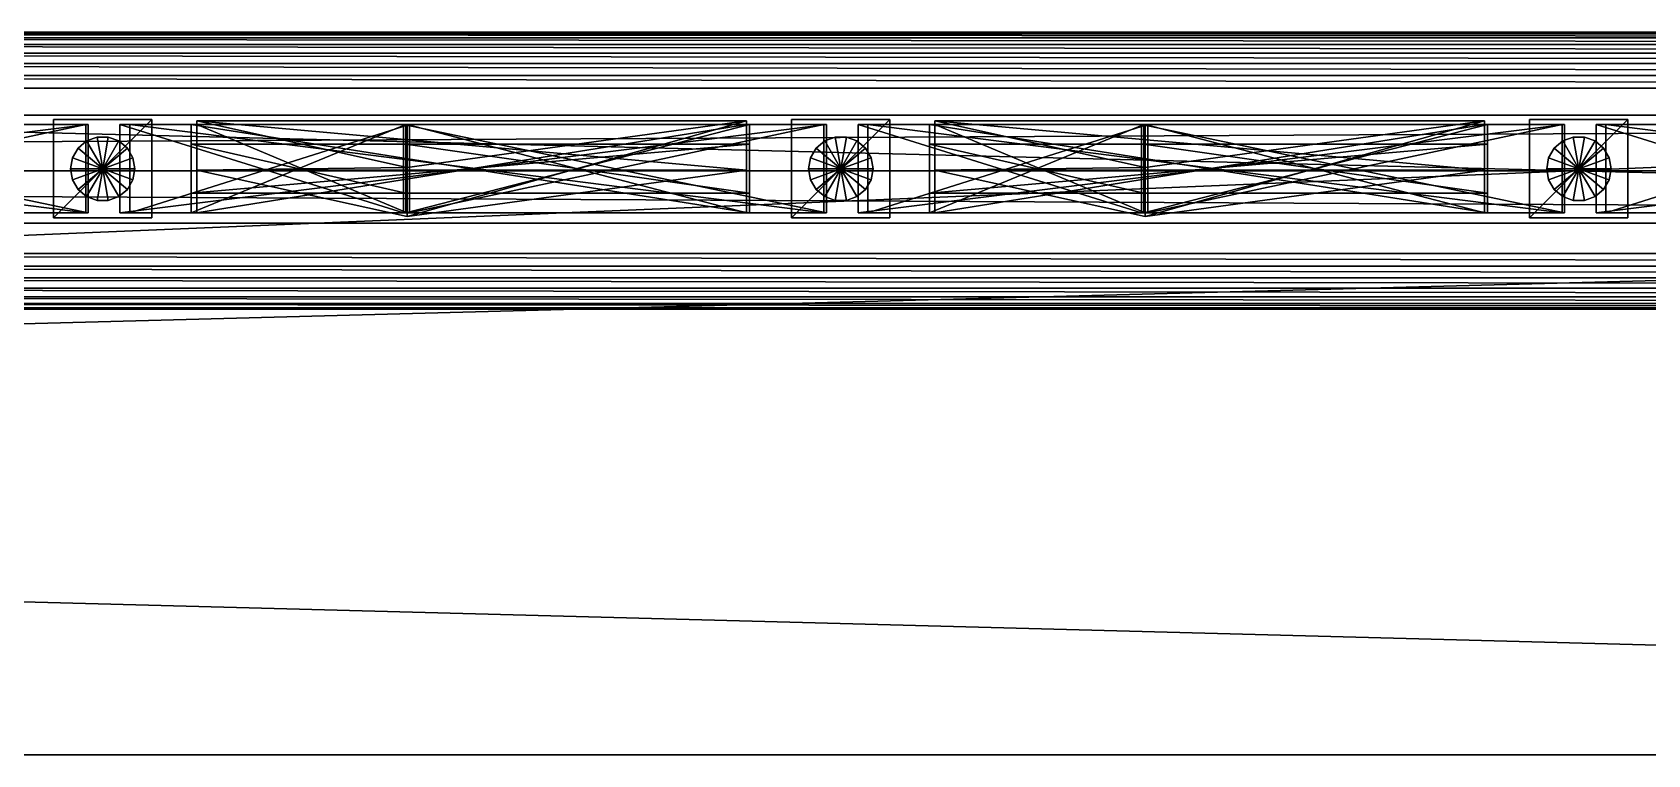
# Model space of a CAD drawing. Extents: x -226 to 220, y -12 to 4.
# Drawn here: x 103.45 to 136.28, y -11.87 to 2.82 of the extents above; entities that cross this region are included whole.
import ezdxf

# ---------------------------------------------------------------- set-up
doc = ezdxf.new("R2010")
doc.units = 0
doc.header["$MEASUREMENT"] = 0
for name, color, linetype in [('Box21', 231, 'Continuous'), ('Box44', 231, 'Continuous'), ('Box45', 231, 'Continuous'), ('Box46', 231, 'Continuous'), ('Box48', 231, 'Continuous'), ('Box51', 231, 'Continuous'), ('Box54', 231, 'Continuous'), ('Box60', 114, 'Continuous'), ('Cylinder19', 141, 'Continuous'), ('Cylinder21', 141, 'Continuous'), ('Cylinder23', 141, 'Continuous'), ('Rectangle01', 174, 'Continuous'), ('Rectangle103', 242, 'Continuous'), ('Rectangle104', 242, 'Continuous'), ('Rectangle79', 242, 'Continuous'), ('Rectangle81', 54, 'Continuous'), ('Rectangle82', 242, 'Continuous'), ('Rectangle83', 54, 'Continuous'), ('Rectangle84', 54, 'Continuous'), ('Rectangle85', 242, 'Continuous'), ('Rectangle86', 54, 'Continuous'), ('Rectangle87', 54, 'Continuous'), ('Rectangle88', 242, 'Continuous'), ('Rectangle90', 54, 'Continuous')]:
    doc.layers.add(name, color=color, linetype=linetype)

msp = doc.modelspace()

# ---------------------------------------------------------------- meshes
at = {"layer": 'Box21', "color": 231}
mesh = msp.add_polyface(dxfattribs=at)
corners = [(206.189, 1.137, 10.45), (206.189, -1.061, 10.45), (206.189, 1.137, 11.486), (206.189, -1.061, 11.486), (-211.021, 1.137, 10.45), (-211.021, -1.061, 10.45), (-211.021, 1.137, 11.486), (-211.021, -1.061, 11.486)]
mesh.append_faces([[corners[k] for k in face] for face in [(0, 2, 3, 0), (3, 1, 0, 3), (4, 5, 7, 4), (7, 6, 4, 7), (0, 1, 5, 0), (5, 4, 0, 5), (1, 3, 7, 1), (7, 5, 1, 7), (3, 2, 6, 3), (6, 7, 3, 6), (2, 0, 4, 2), (4, 6, 2, 4)]], dxfattribs={"vtx2": -1, "vtx3": -1, "color": 231})
at = {"layer": 'Box44', "color": 231}
mesh = msp.add_polyface(dxfattribs=at)
corners = [(103.877, -0.953, 52.823), (105.877, -0.953, 52.823), (103.877, 1.047, 52.823), (105.877, 1.047, 52.823), (103.877, -0.953, 75.791), (105.877, -0.953, 75.791), (103.877, 1.047, 75.791), (105.877, 1.047, 75.791)]
mesh.append_faces([[corners[k] for k in face] for face in [(0, 2, 3, 0), (3, 1, 0, 3), (4, 5, 7, 4), (7, 6, 4, 7), (0, 1, 5, 0), (5, 4, 0, 5), (1, 3, 7, 1), (7, 5, 1, 7), (3, 2, 6, 3), (6, 7, 3, 6), (2, 0, 4, 2), (4, 6, 2, 4)]], dxfattribs={"vtx2": -1, "vtx3": -1, "color": 231})
at = {"layer": 'Box45', "color": 231}
mesh = msp.add_polyface(dxfattribs=at)
corners = [(103.877, -0.953, 10.484), (105.877, -0.953, 10.484), (103.877, 1.047, 10.484), (105.877, 1.047, 10.484), (103.877, -0.953, 33.452), (105.877, -0.953, 33.452), (103.877, 1.047, 33.452), (105.877, 1.047, 33.452)]
mesh.append_faces([[corners[k] for k in face] for face in [(0, 2, 3, 0), (3, 1, 0, 3), (4, 5, 7, 4), (7, 6, 4, 7), (0, 1, 5, 0), (5, 4, 0, 5), (1, 3, 7, 1), (7, 5, 1, 7), (3, 2, 6, 3), (6, 7, 3, 6), (2, 0, 4, 2), (4, 6, 2, 4)]], dxfattribs={"vtx2": -1, "vtx3": -1, "color": 231})
at = {"layer": 'Box46', "color": 231}
mesh = msp.add_polyface(dxfattribs=at)
corners = [(133.877, -0.953, 10.484), (135.877, -0.953, 10.484), (133.877, 1.047, 10.484), (135.877, 1.047, 10.484), (133.877, -0.953, 33.452), (135.877, -0.953, 33.452), (133.877, 1.047, 33.452), (135.877, 1.047, 33.452)]
mesh.append_faces([[corners[k] for k in face] for face in [(0, 2, 3, 0), (3, 1, 0, 3), (4, 5, 7, 4), (7, 6, 4, 7), (0, 1, 5, 0), (5, 4, 0, 5), (1, 3, 7, 1), (7, 5, 1, 7), (3, 2, 6, 3), (6, 7, 3, 6), (2, 0, 4, 2), (4, 6, 2, 4)]], dxfattribs={"vtx2": -1, "vtx3": -1, "color": 231})
at = {"layer": 'Box48', "color": 231}
mesh = msp.add_polyface(dxfattribs=at)
corners = [(118.877, -0.953, 52.823), (120.877, -0.953, 52.823), (118.877, 1.047, 52.823), (120.877, 1.047, 52.823), (118.877, -0.953, 75.791), (120.877, -0.953, 75.791), (118.877, 1.047, 75.791), (120.877, 1.047, 75.791)]
mesh.append_faces([[corners[k] for k in face] for face in [(0, 2, 3, 0), (3, 1, 0, 3), (4, 5, 7, 4), (7, 6, 4, 7), (0, 1, 5, 0), (5, 4, 0, 5), (1, 3, 7, 1), (7, 5, 1, 7), (3, 2, 6, 3), (6, 7, 3, 6), (2, 0, 4, 2), (4, 6, 2, 4)]], dxfattribs={"vtx2": -1, "vtx3": -1, "color": 231})
at = {"layer": 'Box51', "color": 231}
mesh = msp.add_polyface(dxfattribs=at)
corners = [(118.877, -0.953, 10.484), (120.877, -0.953, 10.484), (118.877, 1.047, 10.484), (120.877, 1.047, 10.484), (118.877, -0.953, 33.452), (120.877, -0.953, 33.452), (118.877, 1.047, 33.452), (120.877, 1.047, 33.452)]
mesh.append_faces([[corners[k] for k in face] for face in [(0, 2, 3, 0), (3, 1, 0, 3), (4, 5, 7, 4), (7, 6, 4, 7), (0, 1, 5, 0), (5, 4, 0, 5), (1, 3, 7, 1), (7, 5, 1, 7), (3, 2, 6, 3), (6, 7, 3, 6), (2, 0, 4, 2), (4, 6, 2, 4)]], dxfattribs={"vtx2": -1, "vtx3": -1, "color": 231})
at = {"layer": 'Box54', "color": 231}
mesh = msp.add_polyface(dxfattribs=at)
corners = [(133.877, -0.953, 52.823), (135.877, -0.953, 52.823), (133.877, 1.047, 52.823), (135.877, 1.047, 52.823), (133.877, -0.953, 75.791), (135.877, -0.953, 75.791), (133.877, 1.047, 75.791), (135.877, 1.047, 75.791)]
mesh.append_faces([[corners[k] for k in face] for face in [(0, 2, 3, 0), (3, 1, 0, 3), (4, 5, 7, 4), (7, 6, 4, 7), (0, 1, 5, 0), (5, 4, 0, 5), (1, 3, 7, 1), (7, 5, 1, 7), (3, 2, 6, 3), (6, 7, 3, 6), (2, 0, 4, 2), (4, 6, 2, 4)]], dxfattribs={"vtx2": -1, "vtx3": -1, "color": 231})
at = {"layer": 'Box60', "color": 114}
mesh = msp.add_polyface(dxfattribs=at)
corners = [(-226.219, 0, -8.086), (220.156, 0, -8.086), (-226.219, 0, 0.171), (220.156, 0, 0.171), (-226.219, -11.869, -8.086), (220.156, -11.869, -8.086), (-226.219, -11.869, 0.171), (220.156, -11.869, 0.171)]
mesh.append_faces([[corners[k] for k in face] for face in [(0, 2, 3, 0), (3, 1, 0, 3), (4, 5, 7, 4), (7, 6, 4, 7), (0, 1, 5, 0), (5, 4, 0, 5), (1, 3, 7, 1), (7, 5, 1, 7), (3, 2, 6, 3), (6, 7, 3, 6), (2, 0, 4, 2), (4, 6, 2, 4)]], dxfattribs={"vtx2": -1, "vtx3": -1, "color": 114})
at = {"layer": 'Cylinder19', "color": 141}
mesh = msp.add_polyface(dxfattribs=at)
corners = [(134.881, 0.046, 22.816), (135.535, 0.046, 22.816), (135.495, 0.269, 22.816), (135.382, 0.466, 22.816), (135.208, 0.612, 22.816), (134.994, 0.69, 22.816), (134.767, 0.69, 22.816), (134.554, 0.612, 22.816), (134.38, 0.466, 22.816), (134.266, 0.269, 22.816), (134.227, 0.046, 22.816), (134.266, -0.178, 22.816), (134.38, -0.375, 22.816), (134.554, -0.521, 22.816), (134.767, -0.598, 22.816), (134.994, -0.598, 22.816), (135.208, -0.521, 22.816), (135.382, -0.375, 22.816), (135.495, -0.178, 22.816), (135.535, 0.046, 53.657), (135.495, 0.269, 53.657), (135.382, 0.466, 53.657), (135.208, 0.612, 53.657), (134.994, 0.69, 53.657), (134.767, 0.69, 53.657), (134.554, 0.612, 53.657), (134.38, 0.466, 53.657), (134.266, 0.269, 53.657), (134.227, 0.046, 53.657), (134.266, -0.178, 53.657), (134.38, -0.375, 53.657), (134.554, -0.521, 53.657), (134.767, -0.598, 53.657), (134.994, -0.598, 53.657), (135.208, -0.521, 53.657), (135.382, -0.375, 53.657), (135.495, -0.178, 53.657), (134.881, 0.046, 53.657)]
mesh.append_faces([[corners[k] for k in face] for face in [(0, 2, 1, 0), (0, 3, 2, 0), (0, 4, 3, 0), (0, 5, 4, 0), (0, 6, 5, 0), (0, 7, 6, 0), (0, 8, 7, 0), (0, 9, 8, 0), (0, 10, 9, 0), (0, 11, 10, 0), (0, 12, 11, 0), (0, 13, 12, 0), (0, 14, 13, 0), (0, 15, 14, 0), (0, 16, 15, 0), (0, 17, 16, 0), (0, 18, 17, 0), (0, 1, 18, 0), (37, 19, 20, 37), (37, 20, 21, 37), (37, 21, 22, 37), (37, 22, 23, 37), (37, 23, 24, 37), (37, 24, 25, 37), (37, 25, 26, 37), (37, 26, 27, 37), (37, 27, 28, 37), (37, 28, 29, 37), (37, 29, 30, 37), (37, 30, 31, 37), (37, 31, 32, 37), (37, 32, 33, 37), (37, 33, 34, 37), (37, 34, 35, 37), (37, 35, 36, 37), (37, 36, 19, 37)]], dxfattribs={"vtx0": -1, "vtx2": -1, "vtx3": -1, "color": 141})
mesh.append_faces([[corners[k] for k in face] for face in [(1, 20, 19, 1), (2, 21, 20, 2), (3, 22, 21, 3), (4, 23, 22, 4), (5, 24, 23, 5), (6, 25, 24, 6), (7, 26, 25, 7), (8, 27, 26, 8), (9, 28, 27, 9), (10, 29, 28, 10), (11, 30, 29, 11), (12, 31, 30, 12), (13, 32, 31, 13), (14, 33, 32, 14), (15, 34, 33, 15), (16, 35, 34, 16), (17, 36, 35, 17), (18, 19, 36, 18)]], dxfattribs={"vtx0": -1, "vtx3": -1, "color": 141})
mesh.append_faces([[corners[k] for k in face] for face in [(1, 2, 20, 1), (2, 3, 21, 2), (3, 4, 22, 3), (4, 5, 23, 4), (5, 6, 24, 5), (6, 7, 25, 6), (7, 8, 26, 7), (8, 9, 27, 8), (9, 10, 28, 9), (10, 11, 29, 10), (11, 12, 30, 11), (12, 13, 31, 12), (13, 14, 32, 13), (14, 15, 33, 14), (15, 16, 34, 15), (16, 17, 35, 16), (17, 18, 36, 17), (18, 1, 19, 18)]], dxfattribs={"vtx2": -1, "vtx3": -1, "color": 141})
at = {"layer": 'Cylinder21', "color": 141}
mesh = msp.add_polyface(dxfattribs=at)
corners = [(104.881, 0.046, 22.816), (105.535, 0.046, 22.816), (105.495, 0.269, 22.816), (105.382, 0.466, 22.816), (105.208, 0.612, 22.816), (104.994, 0.69, 22.816), (104.767, 0.69, 22.816), (104.554, 0.612, 22.816), (104.38, 0.466, 22.816), (104.266, 0.269, 22.816), (104.227, 0.046, 22.816), (104.266, -0.178, 22.816), (104.38, -0.375, 22.816), (104.554, -0.521, 22.816), (104.767, -0.598, 22.816), (104.994, -0.598, 22.816), (105.208, -0.521, 22.816), (105.382, -0.375, 22.816), (105.495, -0.178, 22.816), (105.535, 0.046, 53.657), (105.495, 0.269, 53.657), (105.382, 0.466, 53.657), (105.208, 0.612, 53.657), (104.994, 0.69, 53.657), (104.767, 0.69, 53.657), (104.554, 0.612, 53.657), (104.38, 0.466, 53.657), (104.266, 0.269, 53.657), (104.227, 0.046, 53.657), (104.266, -0.178, 53.657), (104.38, -0.375, 53.657), (104.554, -0.521, 53.657), (104.767, -0.598, 53.657), (104.994, -0.598, 53.657), (105.208, -0.521, 53.657), (105.382, -0.375, 53.657), (105.495, -0.178, 53.657), (104.881, 0.046, 53.657)]
mesh.append_faces([[corners[k] for k in face] for face in [(0, 2, 1, 0), (0, 3, 2, 0), (0, 4, 3, 0), (0, 5, 4, 0), (0, 6, 5, 0), (0, 7, 6, 0), (0, 8, 7, 0), (0, 9, 8, 0), (0, 10, 9, 0), (0, 11, 10, 0), (0, 12, 11, 0), (0, 13, 12, 0), (0, 14, 13, 0), (0, 15, 14, 0), (0, 16, 15, 0), (0, 17, 16, 0), (0, 18, 17, 0), (0, 1, 18, 0), (37, 19, 20, 37), (37, 20, 21, 37), (37, 21, 22, 37), (37, 22, 23, 37), (37, 23, 24, 37), (37, 24, 25, 37), (37, 25, 26, 37), (37, 26, 27, 37), (37, 27, 28, 37), (37, 28, 29, 37), (37, 29, 30, 37), (37, 30, 31, 37), (37, 31, 32, 37), (37, 32, 33, 37), (37, 33, 34, 37), (37, 34, 35, 37), (37, 35, 36, 37), (37, 36, 19, 37)]], dxfattribs={"vtx0": -1, "vtx2": -1, "vtx3": -1, "color": 141})
mesh.append_faces([[corners[k] for k in face] for face in [(1, 20, 19, 1), (2, 21, 20, 2), (3, 22, 21, 3), (4, 23, 22, 4), (5, 24, 23, 5), (6, 25, 24, 6), (7, 26, 25, 7), (8, 27, 26, 8), (9, 28, 27, 9), (10, 29, 28, 10), (11, 30, 29, 11), (12, 31, 30, 12), (13, 32, 31, 13), (14, 33, 32, 14), (15, 34, 33, 15), (16, 35, 34, 16), (17, 36, 35, 17), (18, 19, 36, 18)]], dxfattribs={"vtx0": -1, "vtx3": -1, "color": 141})
mesh.append_faces([[corners[k] for k in face] for face in [(1, 2, 20, 1), (2, 3, 21, 2), (3, 4, 22, 3), (4, 5, 23, 4), (5, 6, 24, 5), (6, 7, 25, 6), (7, 8, 26, 7), (8, 9, 27, 8), (9, 10, 28, 9), (10, 11, 29, 10), (11, 12, 30, 11), (12, 13, 31, 12), (13, 14, 32, 13), (14, 15, 33, 14), (15, 16, 34, 15), (16, 17, 35, 16), (17, 18, 36, 17), (18, 1, 19, 18)]], dxfattribs={"vtx2": -1, "vtx3": -1, "color": 141})
at = {"layer": 'Cylinder23', "color": 141}
mesh = msp.add_polyface(dxfattribs=at)
corners = [(119.881, 0.046, 22.816), (120.535, 0.046, 22.816), (120.495, 0.269, 22.816), (120.382, 0.466, 22.816), (120.208, 0.612, 22.816), (119.994, 0.69, 22.816), (119.767, 0.69, 22.816), (119.554, 0.612, 22.816), (119.38, 0.466, 22.816), (119.266, 0.269, 22.816), (119.227, 0.046, 22.816), (119.266, -0.178, 22.816), (119.38, -0.375, 22.816), (119.554, -0.521, 22.816), (119.767, -0.598, 22.816), (119.994, -0.598, 22.816), (120.208, -0.521, 22.816), (120.382, -0.375, 22.816), (120.495, -0.178, 22.816), (120.535, 0.046, 53.657), (120.495, 0.269, 53.657), (120.382, 0.466, 53.657), (120.208, 0.612, 53.657), (119.994, 0.69, 53.657), (119.767, 0.69, 53.657), (119.554, 0.612, 53.657), (119.38, 0.466, 53.657), (119.266, 0.269, 53.657), (119.227, 0.046, 53.657), (119.266, -0.178, 53.657), (119.38, -0.375, 53.657), (119.554, -0.521, 53.657), (119.767, -0.598, 53.657), (119.994, -0.598, 53.657), (120.208, -0.521, 53.657), (120.382, -0.375, 53.657), (120.495, -0.178, 53.657), (119.881, 0.046, 53.657)]
mesh.append_faces([[corners[k] for k in face] for face in [(0, 2, 1, 0), (0, 3, 2, 0), (0, 4, 3, 0), (0, 5, 4, 0), (0, 6, 5, 0), (0, 7, 6, 0), (0, 8, 7, 0), (0, 9, 8, 0), (0, 10, 9, 0), (0, 11, 10, 0), (0, 12, 11, 0), (0, 13, 12, 0), (0, 14, 13, 0), (0, 15, 14, 0), (0, 16, 15, 0), (0, 17, 16, 0), (0, 18, 17, 0), (0, 1, 18, 0), (37, 19, 20, 37), (37, 20, 21, 37), (37, 21, 22, 37), (37, 22, 23, 37), (37, 23, 24, 37), (37, 24, 25, 37), (37, 25, 26, 37), (37, 26, 27, 37), (37, 27, 28, 37), (37, 28, 29, 37), (37, 29, 30, 37), (37, 30, 31, 37), (37, 31, 32, 37), (37, 32, 33, 37), (37, 33, 34, 37), (37, 34, 35, 37), (37, 35, 36, 37), (37, 36, 19, 37)]], dxfattribs={"vtx0": -1, "vtx2": -1, "vtx3": -1, "color": 141})
mesh.append_faces([[corners[k] for k in face] for face in [(1, 20, 19, 1), (2, 21, 20, 2), (3, 22, 21, 3), (4, 23, 22, 4), (5, 24, 23, 5), (6, 25, 24, 6), (7, 26, 25, 7), (8, 27, 26, 8), (9, 28, 27, 9), (10, 29, 28, 10), (11, 30, 29, 11), (12, 31, 30, 12), (13, 32, 31, 13), (14, 33, 32, 14), (15, 34, 33, 15), (16, 35, 34, 16), (17, 36, 35, 17), (18, 19, 36, 18)]], dxfattribs={"vtx0": -1, "vtx3": -1, "color": 141})
mesh.append_faces([[corners[k] for k in face] for face in [(1, 2, 20, 1), (2, 3, 21, 2), (3, 4, 22, 3), (4, 5, 23, 4), (5, 6, 24, 5), (6, 7, 25, 6), (7, 8, 26, 7), (8, 9, 27, 8), (9, 10, 28, 9), (10, 11, 29, 10), (11, 12, 30, 11), (12, 13, 31, 12), (13, 14, 32, 13), (14, 15, 33, 14), (15, 16, 34, 15), (16, 17, 35, 16), (17, 18, 36, 17), (18, 1, 19, 18)]], dxfattribs={"vtx2": -1, "vtx3": -1, "color": 141})
at = {"layer": 'Rectangle01', "color": 174}
mesh = msp.add_polyface(dxfattribs=at)
corners = [(202.305, -2.811, 77.012), (202.305, -2.781, 77.272), (202.305, -2.695, 77.511), (202.305, -2.561, 77.722), (202.305, -2.385, 77.897), (202.305, -2.175, 78.031), (202.305, -1.936, 78.117), (202.305, -1.676, 78.147), (202.305, 1.685, 78.147), (202.305, 1.945, 78.117), (202.305, 2.184, 78.031), (202.305, 2.395, 77.897), (202.305, 2.571, 77.722), (202.305, 2.705, 77.511), (202.305, 2.79, 77.272), (202.305, 2.82, 77.012), (202.305, 2.82, 75.271), (202.305, -2.811, 75.271), (67.305, -2.811, 77.012), (67.305, -2.781, 77.272), (67.305, -2.695, 77.511), (67.305, -2.561, 77.722), (67.305, -2.385, 77.897), (67.305, -2.175, 78.031), (67.305, -1.936, 78.117), (67.305, -1.676, 78.147), (67.305, 1.685, 78.147), (67.305, 1.945, 78.117), (67.305, 2.184, 78.031), (67.305, 2.395, 77.897), (67.305, 2.571, 77.722), (67.305, 2.705, 77.511), (67.305, 2.79, 77.272), (67.305, 2.82, 77.012), (67.305, 2.82, 75.271), (67.305, -2.811, 75.271)]
mesh.append_faces([[corners[k] for k in face] for face in [(15, 0, 16, 15), (14, 0, 15, 14), (13, 0, 14, 13), (12, 0, 13, 12), (11, 0, 12, 11), (10, 0, 11, 10), (9, 0, 10, 9), (8, 0, 9, 8), (7, 0, 8, 7), (6, 0, 7, 6), (5, 1, 6, 5)]], dxfattribs={"vtx0": -1, "vtx1": -1, "vtx3": -1, "color": 174})
mesh.append_faces([[corners[k] for k in face] for face in [(6, 1, 0, 6), (5, 2, 1, 5), (5, 3, 2, 5), (24, 18, 19, 24), (23, 19, 20, 23), (23, 20, 21, 23)]], dxfattribs={"vtx0": -1, "vtx2": -1, "vtx3": -1, "color": 174})
mesh.append_faces([[corners[k] for k in face] for face in [(0, 19, 18, 0), (1, 20, 19, 1), (2, 21, 20, 2), (3, 22, 21, 3), (4, 23, 22, 4), (5, 24, 23, 5), (6, 25, 24, 6), (7, 26, 25, 7), (8, 27, 26, 8), (9, 28, 27, 9), (10, 29, 28, 10), (11, 30, 29, 11), (12, 31, 30, 12), (13, 32, 31, 13), (14, 33, 32, 14), (15, 34, 33, 15), (16, 35, 34, 16), (17, 18, 35, 17), (16, 0, 17, 16)]], dxfattribs={"vtx0": -1, "vtx3": -1, "color": 174})
mesh.append_faces([[corners[k] for k in face] for face in [(33, 34, 18, 33), (32, 33, 18, 32), (31, 32, 18, 31), (30, 31, 18, 30), (29, 30, 18, 29), (28, 29, 18, 28), (27, 28, 18, 27), (26, 27, 18, 26), (25, 26, 18, 25), (24, 25, 18, 24), (23, 24, 19, 23)]], dxfattribs={"vtx1": -1, "vtx2": -1, "vtx3": -1, "color": 174})
mesh.append_faces([[corners[k] for k in face] for face in [(4, 3, 5, 4), (22, 23, 21, 22)]], dxfattribs={"vtx1": -1, "vtx3": -1, "color": 174})
mesh.append_faces([[corners[k] for k in face] for face in [(0, 1, 19, 0), (1, 2, 20, 1), (2, 3, 21, 2), (3, 4, 22, 3), (4, 5, 23, 4), (5, 6, 24, 5), (6, 7, 25, 6), (7, 8, 26, 7), (8, 9, 27, 8), (9, 10, 28, 9), (10, 11, 29, 10), (11, 12, 30, 11), (12, 13, 31, 12), (13, 14, 32, 13), (14, 15, 33, 14), (15, 16, 34, 15), (16, 17, 35, 16), (17, 0, 18, 17), (34, 35, 18, 34)]], dxfattribs={"vtx2": -1, "vtx3": -1, "color": 174})
at = {"layer": 'Rectangle103', "color": 242}
mesh = msp.add_polyface(dxfattribs=at)
corners = [(117.961, 1.02, 17.125), (111.065, 0.073, 21.098), (106.792, 1.02, 19.428), (106.793, 1.02, 11.484), (117.961, 1.02, 11.484), (117.961, 0.02, 17.125), (111.065, -0.927, 21.098), (106.793, 0.02, 19.428), (106.793, 0.02, 11.484), (117.961, 0.02, 11.484)]
mesh.append_faces([[corners[k] for k in face] for face in [(3, 1, 0, 3), (8, 5, 6, 8)]], dxfattribs={"vtx0": -1, "vtx2": -1, "vtx3": -1, "color": 242})
mesh.append_faces([[corners[k] for k in face] for face in [(0, 6, 5, 0), (1, 7, 6, 1), (2, 8, 7, 2), (3, 9, 8, 3), (4, 5, 9, 4), (3, 0, 4, 3)]], dxfattribs={"vtx0": -1, "vtx3": -1, "color": 242})
mesh.append_faces([[corners[k] for k in face] for face in [(2, 1, 3, 2), (7, 8, 6, 7)]], dxfattribs={"vtx1": -1, "vtx3": -1, "color": 242})
mesh.append_faces([[corners[k] for k in face] for face in [(0, 1, 6, 0), (1, 2, 7, 1), (2, 3, 8, 2), (3, 4, 9, 3), (4, 0, 5, 4), (8, 9, 5, 8)]], dxfattribs={"vtx2": -1, "vtx3": -1, "color": 242})
at = {"layer": 'Rectangle104', "color": 242}
mesh = msp.add_polyface(dxfattribs=at)
corners = [(132.961, 1.02, 17.125), (126.065, 0.073, 21.098), (121.792, 1.02, 19.428), (121.792, 1.02, 11.484), (132.961, 1.02, 11.484), (132.961, 0.02, 17.125), (126.065, -0.927, 21.098), (121.792, 0.02, 19.428), (121.792, 0.02, 11.484), (132.961, 0.02, 11.484)]
mesh.append_faces([[corners[k] for k in face] for face in [(3, 1, 0, 3), (8, 5, 6, 8)]], dxfattribs={"vtx0": -1, "vtx2": -1, "vtx3": -1, "color": 242})
mesh.append_faces([[corners[k] for k in face] for face in [(0, 6, 5, 0), (1, 7, 6, 1), (2, 8, 7, 2), (3, 9, 8, 3), (4, 5, 9, 4), (3, 0, 4, 3)]], dxfattribs={"vtx0": -1, "vtx3": -1, "color": 242})
mesh.append_faces([[corners[k] for k in face] for face in [(2, 1, 3, 2), (7, 8, 6, 7)]], dxfattribs={"vtx1": -1, "vtx3": -1, "color": 242})
mesh.append_faces([[corners[k] for k in face] for face in [(0, 1, 6, 0), (1, 2, 7, 1), (2, 3, 8, 2), (3, 4, 9, 3), (4, 0, 5, 4), (8, 9, 5, 8)]], dxfattribs={"vtx2": -1, "vtx3": -1, "color": 242})
at = {"layer": 'Rectangle79', "color": 242}
mesh = msp.add_polyface(dxfattribs=at)
corners = [(104.539, 0.947, 17.989), (96.117, 0.947, 22.501), (90.429, 0.947, 20.428), (90.429, 0.947, 10.484), (104.539, 0.947, 10.484), (104.539, -0.853, 17.989), (96.117, -0.853, 22.501), (90.429, -0.853, 20.428), (90.429, -0.853, 10.484), (104.539, -0.853, 10.484), (102.961, 0.947, 11.484), (91.793, 0.947, 11.484), (91.792, 0.947, 19.428), (96.065, 0.947, 21.098), (102.961, 0.947, 17.125), (102.961, -0.853, 11.484), (91.793, -0.853, 11.484), (91.792, -0.853, 19.428), (96.065, -0.853, 21.098), (102.961, -0.853, 17.125)]
mesh.append_faces([[corners[k] for k in face] for face in [(4, 10, 0, 4), (14, 0, 10, 14), (3, 10, 4, 3), (13, 1, 14, 13), (2, 11, 3, 2), (1, 12, 2, 1)]], dxfattribs={"vtx0": -1, "vtx1": -1, "vtx3": -1, "color": 242})
mesh.append_faces([[corners[k] for k in face] for face in [(3, 11, 10, 3), (14, 1, 0, 14), (2, 12, 11, 2), (1, 13, 12, 1), (8, 15, 16, 8), (19, 5, 6, 19), (7, 16, 17, 7), (6, 17, 18, 6)]], dxfattribs={"vtx0": -1, "vtx2": -1, "vtx3": -1, "color": 242})
mesh.append_faces([[corners[k] for k in face] for face in [(0, 6, 5, 0), (1, 7, 6, 1), (2, 8, 7, 2), (3, 9, 8, 3), (4, 5, 9, 4), (10, 16, 15, 10), (11, 17, 16, 11), (12, 18, 17, 12), (13, 19, 18, 13), (14, 15, 19, 14)]], dxfattribs={"vtx0": -1, "vtx3": -1, "color": 242})
mesh.append_faces([[corners[k] for k in face] for face in [(9, 5, 15, 9), (19, 15, 5, 19), (8, 9, 15, 8), (18, 19, 6, 18), (7, 8, 16, 7), (6, 7, 17, 6)]], dxfattribs={"vtx1": -1, "vtx2": -1, "vtx3": -1, "color": 242})
mesh.append_faces([[corners[k] for k in face] for face in [(0, 1, 6, 0), (1, 2, 7, 1), (2, 3, 8, 2), (3, 4, 9, 3), (4, 0, 5, 4), (10, 11, 16, 10), (11, 12, 17, 11), (12, 13, 18, 12), (13, 14, 19, 13), (14, 10, 15, 14)]], dxfattribs={"vtx2": -1, "vtx3": -1, "color": 242})
at = {"layer": 'Rectangle81', "color": 54}
mesh = msp.add_polyface(dxfattribs=at)
corners = [(104.587, 0.947, 75.572), (90.23, 0.947, 75.572), (90.23, 0.947, 69.363), (95.991, 0.947, 71.418), (104.587, 0.947, 67.241), (104.587, -0.853, 75.572), (90.23, -0.853, 75.572), (90.23, -0.853, 69.363), (95.991, -0.853, 71.418), (104.587, -0.853, 67.241), (103.022, 0.947, 68.993), (96.039, 0.947, 72.288), (91.68, 0.947, 70.753), (91.68, 0.947, 74.769), (103.022, 0.947, 74.769), (103.022, -0.853, 68.993), (96.039, -0.853, 72.288), (91.68, -0.853, 70.753), (91.68, -0.853, 74.769), (103.022, -0.853, 74.769)]
mesh.append_faces([[corners[k] for k in face] for face in [(14, 0, 10, 14), (4, 10, 0, 4), (3, 10, 4, 3), (13, 1, 14, 13), (12, 2, 13, 12), (11, 3, 12, 11)]], dxfattribs={"vtx0": -1, "vtx1": -1, "vtx3": -1, "color": 54})
mesh.append_faces([[corners[k] for k in face] for face in [(3, 11, 10, 3), (14, 1, 0, 14), (13, 2, 1, 13), (12, 3, 2, 12), (8, 15, 16, 8), (19, 5, 6, 19), (18, 6, 7, 18), (17, 7, 8, 17)]], dxfattribs={"vtx0": -1, "vtx2": -1, "vtx3": -1, "color": 54})
mesh.append_faces([[corners[k] for k in face] for face in [(0, 6, 5, 0), (1, 7, 6, 1), (2, 8, 7, 2), (3, 9, 8, 3), (4, 5, 9, 4), (10, 16, 15, 10), (11, 17, 16, 11), (12, 18, 17, 12), (13, 19, 18, 13), (14, 15, 19, 14)]], dxfattribs={"vtx0": -1, "vtx3": -1, "color": 54})
mesh.append_faces([[corners[k] for k in face] for face in [(19, 15, 5, 19), (9, 5, 15, 9), (8, 9, 15, 8), (18, 19, 6, 18), (17, 18, 7, 17), (16, 17, 8, 16)]], dxfattribs={"vtx1": -1, "vtx2": -1, "vtx3": -1, "color": 54})
mesh.append_faces([[corners[k] for k in face] for face in [(0, 1, 6, 0), (1, 2, 7, 1), (2, 3, 8, 2), (3, 4, 9, 3), (4, 0, 5, 4), (10, 11, 16, 10), (11, 12, 17, 11), (12, 13, 18, 12), (13, 14, 19, 13), (14, 10, 15, 14)]], dxfattribs={"vtx2": -1, "vtx3": -1, "color": 54})
at = {"layer": 'Rectangle82', "color": 242}
mesh = msp.add_polyface(dxfattribs=at)
corners = [(119.539, 0.947, 17.989), (111.117, 0.947, 22.501), (105.429, 0.947, 20.428), (105.429, 0.947, 10.484), (119.539, 0.947, 10.484), (119.539, -0.853, 17.989), (111.117, -0.853, 22.501), (105.429, -0.853, 20.428), (105.429, -0.853, 10.484), (119.539, -0.853, 10.484), (117.961, 0.947, 11.484), (106.793, 0.947, 11.484), (106.792, 0.947, 19.428), (111.065, 0.947, 21.098), (117.961, 0.947, 17.125), (117.961, -0.853, 11.484), (106.793, -0.853, 11.484), (106.792, -0.853, 19.428), (111.065, -0.853, 21.098), (117.961, -0.853, 17.125)]
mesh.append_faces([[corners[k] for k in face] for face in [(4, 10, 0, 4), (14, 0, 10, 14), (3, 10, 4, 3), (13, 1, 14, 13), (2, 11, 3, 2), (1, 12, 2, 1)]], dxfattribs={"vtx0": -1, "vtx1": -1, "vtx3": -1, "color": 242})
mesh.append_faces([[corners[k] for k in face] for face in [(3, 11, 10, 3), (14, 1, 0, 14), (2, 12, 11, 2), (1, 13, 12, 1), (8, 15, 16, 8), (19, 5, 6, 19), (7, 16, 17, 7), (6, 17, 18, 6)]], dxfattribs={"vtx0": -1, "vtx2": -1, "vtx3": -1, "color": 242})
mesh.append_faces([[corners[k] for k in face] for face in [(0, 6, 5, 0), (1, 7, 6, 1), (2, 8, 7, 2), (3, 9, 8, 3), (4, 5, 9, 4), (10, 16, 15, 10), (11, 17, 16, 11), (12, 18, 17, 12), (13, 19, 18, 13), (14, 15, 19, 14)]], dxfattribs={"vtx0": -1, "vtx3": -1, "color": 242})
mesh.append_faces([[corners[k] for k in face] for face in [(9, 5, 15, 9), (19, 15, 5, 19), (8, 9, 15, 8), (18, 19, 6, 18), (7, 8, 16, 7), (6, 7, 17, 6)]], dxfattribs={"vtx1": -1, "vtx2": -1, "vtx3": -1, "color": 242})
mesh.append_faces([[corners[k] for k in face] for face in [(0, 1, 6, 0), (1, 2, 7, 1), (2, 3, 8, 2), (3, 4, 9, 3), (4, 0, 5, 4), (10, 11, 16, 10), (11, 12, 17, 11), (12, 13, 18, 12), (13, 14, 19, 13), (14, 10, 15, 14)]], dxfattribs={"vtx2": -1, "vtx3": -1, "color": 242})
at = {"layer": 'Rectangle83', "color": 54}
mesh = msp.add_polyface(dxfattribs=at)
corners = [(118.022, 0.547, 74.769), (106.68, 0.547, 74.769), (106.68, 0.547, 70.753), (111.039, 0.547, 72.288), (118.022, 0.547, 68.993), (118.022, -0.453, 74.769), (106.68, -0.453, 74.769), (106.68, -0.453, 70.753), (111.039, -0.453, 72.288), (118.022, -0.453, 68.993)]
mesh.append_faces([[corners[k] for k in face] for face in [(3, 1, 0, 3), (8, 5, 6, 8)]], dxfattribs={"vtx0": -1, "vtx2": -1, "vtx3": -1, "color": 54})
mesh.append_faces([[corners[k] for k in face] for face in [(0, 6, 5, 0), (1, 7, 6, 1), (2, 8, 7, 2), (3, 9, 8, 3), (4, 5, 9, 4), (3, 0, 4, 3)]], dxfattribs={"vtx0": -1, "vtx3": -1, "color": 54})
mesh.append_faces([[corners[k] for k in face] for face in [(2, 1, 3, 2), (7, 8, 6, 7)]], dxfattribs={"vtx1": -1, "vtx3": -1, "color": 54})
mesh.append_faces([[corners[k] for k in face] for face in [(0, 1, 6, 0), (1, 2, 7, 1), (2, 3, 8, 2), (3, 4, 9, 3), (4, 0, 5, 4), (8, 9, 5, 8)]], dxfattribs={"vtx2": -1, "vtx3": -1, "color": 54})
at = {"layer": 'Rectangle84', "color": 54}
mesh = msp.add_polyface(dxfattribs=at)
corners = [(119.587, 0.947, 75.572), (105.23, 0.947, 75.572), (105.23, 0.947, 69.363), (110.991, 0.947, 71.418), (119.587, 0.947, 67.241), (119.587, -0.853, 75.572), (105.23, -0.853, 75.572), (105.23, -0.853, 69.363), (110.991, -0.853, 71.418), (119.587, -0.853, 67.241), (118.022, 0.947, 68.993), (111.039, 0.947, 72.288), (106.68, 0.947, 70.753), (106.68, 0.947, 74.769), (118.022, 0.947, 74.769), (118.022, -0.853, 68.993), (111.039, -0.853, 72.288), (106.68, -0.853, 70.753), (106.68, -0.853, 74.769), (118.022, -0.853, 74.769)]
mesh.append_faces([[corners[k] for k in face] for face in [(14, 0, 10, 14), (4, 10, 0, 4), (3, 10, 4, 3), (13, 1, 14, 13), (12, 2, 13, 12), (11, 3, 12, 11)]], dxfattribs={"vtx0": -1, "vtx1": -1, "vtx3": -1, "color": 54})
mesh.append_faces([[corners[k] for k in face] for face in [(3, 11, 10, 3), (14, 1, 0, 14), (13, 2, 1, 13), (12, 3, 2, 12), (8, 15, 16, 8), (19, 5, 6, 19), (18, 6, 7, 18), (17, 7, 8, 17)]], dxfattribs={"vtx0": -1, "vtx2": -1, "vtx3": -1, "color": 54})
mesh.append_faces([[corners[k] for k in face] for face in [(0, 6, 5, 0), (1, 7, 6, 1), (2, 8, 7, 2), (3, 9, 8, 3), (4, 5, 9, 4), (10, 16, 15, 10), (11, 17, 16, 11), (12, 18, 17, 12), (13, 19, 18, 13), (14, 15, 19, 14)]], dxfattribs={"vtx0": -1, "vtx3": -1, "color": 54})
mesh.append_faces([[corners[k] for k in face] for face in [(19, 15, 5, 19), (9, 5, 15, 9), (8, 9, 15, 8), (18, 19, 6, 18), (17, 18, 7, 17), (16, 17, 8, 16)]], dxfattribs={"vtx1": -1, "vtx2": -1, "vtx3": -1, "color": 54})
mesh.append_faces([[corners[k] for k in face] for face in [(0, 1, 6, 0), (1, 2, 7, 1), (2, 3, 8, 2), (3, 4, 9, 3), (4, 0, 5, 4), (10, 11, 16, 10), (11, 12, 17, 11), (12, 13, 18, 12), (13, 14, 19, 13), (14, 10, 15, 14)]], dxfattribs={"vtx2": -1, "vtx3": -1, "color": 54})
at = {"layer": 'Rectangle85', "color": 242}
mesh = msp.add_polyface(dxfattribs=at)
corners = [(134.539, 0.947, 17.989), (126.117, 0.947, 22.501), (120.429, 0.947, 20.428), (120.429, 0.947, 10.484), (134.539, 0.947, 10.484), (134.539, -0.853, 17.989), (126.117, -0.853, 22.501), (120.429, -0.853, 20.428), (120.429, -0.853, 10.484), (134.539, -0.853, 10.484), (132.961, 0.947, 11.484), (121.792, 0.947, 11.484), (121.792, 0.947, 19.428), (126.065, 0.947, 21.098), (132.961, 0.947, 17.125), (132.961, -0.853, 11.484), (121.792, -0.853, 11.484), (121.792, -0.853, 19.428), (126.065, -0.853, 21.098), (132.961, -0.853, 17.125)]
mesh.append_faces([[corners[k] for k in face] for face in [(4, 10, 0, 4), (14, 0, 10, 14), (3, 10, 4, 3), (13, 1, 14, 13), (2, 11, 3, 2), (1, 12, 2, 1)]], dxfattribs={"vtx0": -1, "vtx1": -1, "vtx3": -1, "color": 242})
mesh.append_faces([[corners[k] for k in face] for face in [(3, 11, 10, 3), (14, 1, 0, 14), (2, 12, 11, 2), (1, 13, 12, 1), (8, 15, 16, 8), (19, 5, 6, 19), (7, 16, 17, 7), (6, 17, 18, 6)]], dxfattribs={"vtx0": -1, "vtx2": -1, "vtx3": -1, "color": 242})
mesh.append_faces([[corners[k] for k in face] for face in [(0, 6, 5, 0), (1, 7, 6, 1), (2, 8, 7, 2), (3, 9, 8, 3), (4, 5, 9, 4), (10, 16, 15, 10), (11, 17, 16, 11), (12, 18, 17, 12), (13, 19, 18, 13), (14, 15, 19, 14)]], dxfattribs={"vtx0": -1, "vtx3": -1, "color": 242})
mesh.append_faces([[corners[k] for k in face] for face in [(9, 5, 15, 9), (19, 15, 5, 19), (8, 9, 15, 8), (18, 19, 6, 18), (7, 8, 16, 7), (6, 7, 17, 6)]], dxfattribs={"vtx1": -1, "vtx2": -1, "vtx3": -1, "color": 242})
mesh.append_faces([[corners[k] for k in face] for face in [(0, 1, 6, 0), (1, 2, 7, 1), (2, 3, 8, 2), (3, 4, 9, 3), (4, 0, 5, 4), (10, 11, 16, 10), (11, 12, 17, 11), (12, 13, 18, 12), (13, 14, 19, 13), (14, 10, 15, 14)]], dxfattribs={"vtx2": -1, "vtx3": -1, "color": 242})
at = {"layer": 'Rectangle86', "color": 54}
mesh = msp.add_polyface(dxfattribs=at)
corners = [(133.022, 0.547, 74.769), (121.68, 0.547, 74.769), (121.68, 0.547, 70.753), (126.039, 0.547, 72.288), (133.022, 0.547, 68.993), (133.022, -0.453, 74.769), (121.68, -0.453, 74.769), (121.68, -0.453, 70.753), (126.039, -0.453, 72.288), (133.022, -0.453, 68.993)]
mesh.append_faces([[corners[k] for k in face] for face in [(3, 1, 0, 3), (8, 5, 6, 8)]], dxfattribs={"vtx0": -1, "vtx2": -1, "vtx3": -1, "color": 54})
mesh.append_faces([[corners[k] for k in face] for face in [(0, 6, 5, 0), (1, 7, 6, 1), (2, 8, 7, 2), (3, 9, 8, 3), (4, 5, 9, 4), (3, 0, 4, 3)]], dxfattribs={"vtx0": -1, "vtx3": -1, "color": 54})
mesh.append_faces([[corners[k] for k in face] for face in [(2, 1, 3, 2), (7, 8, 6, 7)]], dxfattribs={"vtx1": -1, "vtx3": -1, "color": 54})
mesh.append_faces([[corners[k] for k in face] for face in [(0, 1, 6, 0), (1, 2, 7, 1), (2, 3, 8, 2), (3, 4, 9, 3), (4, 0, 5, 4), (8, 9, 5, 8)]], dxfattribs={"vtx2": -1, "vtx3": -1, "color": 54})
at = {"layer": 'Rectangle87', "color": 54}
mesh = msp.add_polyface(dxfattribs=at)
corners = [(134.587, 0.947, 75.572), (120.23, 0.947, 75.572), (120.23, 0.947, 69.363), (125.991, 0.947, 71.418), (134.587, 0.947, 67.241), (134.587, -0.853, 75.572), (120.23, -0.853, 75.572), (120.23, -0.853, 69.363), (125.991, -0.853, 71.418), (134.587, -0.853, 67.241), (133.022, 0.947, 68.993), (126.039, 0.947, 72.288), (121.68, 0.947, 70.753), (121.68, 0.947, 74.769), (133.022, 0.947, 74.769), (133.022, -0.853, 68.993), (126.039, -0.853, 72.288), (121.68, -0.853, 70.753), (121.68, -0.853, 74.769), (133.022, -0.853, 74.769)]
mesh.append_faces([[corners[k] for k in face] for face in [(14, 0, 10, 14), (4, 10, 0, 4), (3, 10, 4, 3), (13, 1, 14, 13), (12, 2, 13, 12), (11, 3, 12, 11)]], dxfattribs={"vtx0": -1, "vtx1": -1, "vtx3": -1, "color": 54})
mesh.append_faces([[corners[k] for k in face] for face in [(3, 11, 10, 3), (14, 1, 0, 14), (13, 2, 1, 13), (12, 3, 2, 12), (8, 15, 16, 8), (19, 5, 6, 19), (18, 6, 7, 18), (17, 7, 8, 17)]], dxfattribs={"vtx0": -1, "vtx2": -1, "vtx3": -1, "color": 54})
mesh.append_faces([[corners[k] for k in face] for face in [(0, 6, 5, 0), (1, 7, 6, 1), (2, 8, 7, 2), (3, 9, 8, 3), (4, 5, 9, 4), (10, 16, 15, 10), (11, 17, 16, 11), (12, 18, 17, 12), (13, 19, 18, 13), (14, 15, 19, 14)]], dxfattribs={"vtx0": -1, "vtx3": -1, "color": 54})
mesh.append_faces([[corners[k] for k in face] for face in [(19, 15, 5, 19), (9, 5, 15, 9), (8, 9, 15, 8), (18, 19, 6, 18), (17, 18, 7, 17), (16, 17, 8, 16)]], dxfattribs={"vtx1": -1, "vtx2": -1, "vtx3": -1, "color": 54})
mesh.append_faces([[corners[k] for k in face] for face in [(0, 1, 6, 0), (1, 2, 7, 1), (2, 3, 8, 2), (3, 4, 9, 3), (4, 0, 5, 4), (10, 11, 16, 10), (11, 12, 17, 11), (12, 13, 18, 12), (13, 14, 19, 13), (14, 10, 15, 14)]], dxfattribs={"vtx2": -1, "vtx3": -1, "color": 54})
at = {"layer": 'Rectangle88', "color": 242}
mesh = msp.add_polyface(dxfattribs=at)
corners = [(149.539, 0.947, 17.989), (141.117, 0.947, 22.501), (135.429, 0.947, 20.428), (135.429, 0.947, 10.484), (149.539, 0.947, 10.484), (149.539, -0.853, 17.989), (141.117, -0.853, 22.501), (135.429, -0.853, 20.428), (135.429, -0.853, 10.484), (149.539, -0.853, 10.484), (147.961, 0.947, 11.484), (136.793, 0.947, 11.484), (136.792, 0.947, 19.428), (141.065, 0.947, 21.098), (147.961, 0.947, 17.125), (147.961, -0.853, 11.484), (136.793, -0.853, 11.484), (136.792, -0.853, 19.428), (141.065, -0.853, 21.098), (147.961, -0.853, 17.125)]
mesh.append_faces([[corners[k] for k in face] for face in [(4, 10, 0, 4), (14, 0, 10, 14), (3, 10, 4, 3), (13, 1, 14, 13), (2, 11, 3, 2), (1, 12, 2, 1)]], dxfattribs={"vtx0": -1, "vtx1": -1, "vtx3": -1, "color": 242})
mesh.append_faces([[corners[k] for k in face] for face in [(3, 11, 10, 3), (14, 1, 0, 14), (2, 12, 11, 2), (1, 13, 12, 1), (8, 15, 16, 8), (19, 5, 6, 19), (7, 16, 17, 7), (6, 17, 18, 6)]], dxfattribs={"vtx0": -1, "vtx2": -1, "vtx3": -1, "color": 242})
mesh.append_faces([[corners[k] for k in face] for face in [(0, 6, 5, 0), (1, 7, 6, 1), (2, 8, 7, 2), (3, 9, 8, 3), (4, 5, 9, 4), (10, 16, 15, 10), (11, 17, 16, 11), (12, 18, 17, 12), (13, 19, 18, 13), (14, 15, 19, 14)]], dxfattribs={"vtx0": -1, "vtx3": -1, "color": 242})
mesh.append_faces([[corners[k] for k in face] for face in [(9, 5, 15, 9), (19, 15, 5, 19), (8, 9, 15, 8), (18, 19, 6, 18), (7, 8, 16, 7), (6, 7, 17, 6)]], dxfattribs={"vtx1": -1, "vtx2": -1, "vtx3": -1, "color": 242})
mesh.append_faces([[corners[k] for k in face] for face in [(0, 1, 6, 0), (1, 2, 7, 1), (2, 3, 8, 2), (3, 4, 9, 3), (4, 0, 5, 4), (10, 11, 16, 10), (11, 12, 17, 11), (12, 13, 18, 12), (13, 14, 19, 13), (14, 10, 15, 14)]], dxfattribs={"vtx2": -1, "vtx3": -1, "color": 242})
at = {"layer": 'Rectangle90', "color": 54}
mesh = msp.add_polyface(dxfattribs=at)
corners = [(149.587, 0.947, 75.572), (135.23, 0.947, 75.572), (135.23, 0.947, 69.363), (140.991, 0.947, 71.418), (149.587, 0.947, 67.241), (149.587, -0.853, 75.572), (135.23, -0.853, 75.572), (135.23, -0.853, 69.363), (140.991, -0.853, 71.418), (149.587, -0.853, 67.241), (148.022, 0.947, 68.993), (141.038, 0.947, 72.288), (136.68, 0.947, 70.753), (136.68, 0.947, 74.769), (148.022, 0.947, 74.769), (148.022, -0.853, 68.993), (141.038, -0.853, 72.288), (136.68, -0.853, 70.753), (136.68, -0.853, 74.769), (148.022, -0.853, 74.769)]
mesh.append_faces([[corners[k] for k in face] for face in [(14, 0, 10, 14), (4, 10, 0, 4), (3, 10, 4, 3), (13, 1, 14, 13), (12, 2, 13, 12), (11, 3, 12, 11)]], dxfattribs={"vtx0": -1, "vtx1": -1, "vtx3": -1, "color": 54})
mesh.append_faces([[corners[k] for k in face] for face in [(3, 11, 10, 3), (14, 1, 0, 14), (13, 2, 1, 13), (12, 3, 2, 12), (8, 15, 16, 8), (19, 5, 6, 19), (18, 6, 7, 18), (17, 7, 8, 17)]], dxfattribs={"vtx0": -1, "vtx2": -1, "vtx3": -1, "color": 54})
mesh.append_faces([[corners[k] for k in face] for face in [(0, 6, 5, 0), (1, 7, 6, 1), (2, 8, 7, 2), (3, 9, 8, 3), (4, 5, 9, 4), (10, 16, 15, 10), (11, 17, 16, 11), (12, 18, 17, 12), (13, 19, 18, 13), (14, 15, 19, 14)]], dxfattribs={"vtx0": -1, "vtx3": -1, "color": 54})
mesh.append_faces([[corners[k] for k in face] for face in [(19, 15, 5, 19), (9, 5, 15, 9), (8, 9, 15, 8), (18, 19, 6, 18), (17, 18, 7, 17), (16, 17, 8, 16)]], dxfattribs={"vtx1": -1, "vtx2": -1, "vtx3": -1, "color": 54})
mesh.append_faces([[corners[k] for k in face] for face in [(0, 1, 6, 0), (1, 2, 7, 1), (2, 3, 8, 2), (3, 4, 9, 3), (4, 0, 5, 4), (10, 11, 16, 10), (11, 12, 17, 11), (12, 13, 18, 12), (13, 14, 19, 13), (14, 10, 15, 14)]], dxfattribs={"vtx2": -1, "vtx3": -1, "color": 54})

doc.saveas('drawing.dxf')
